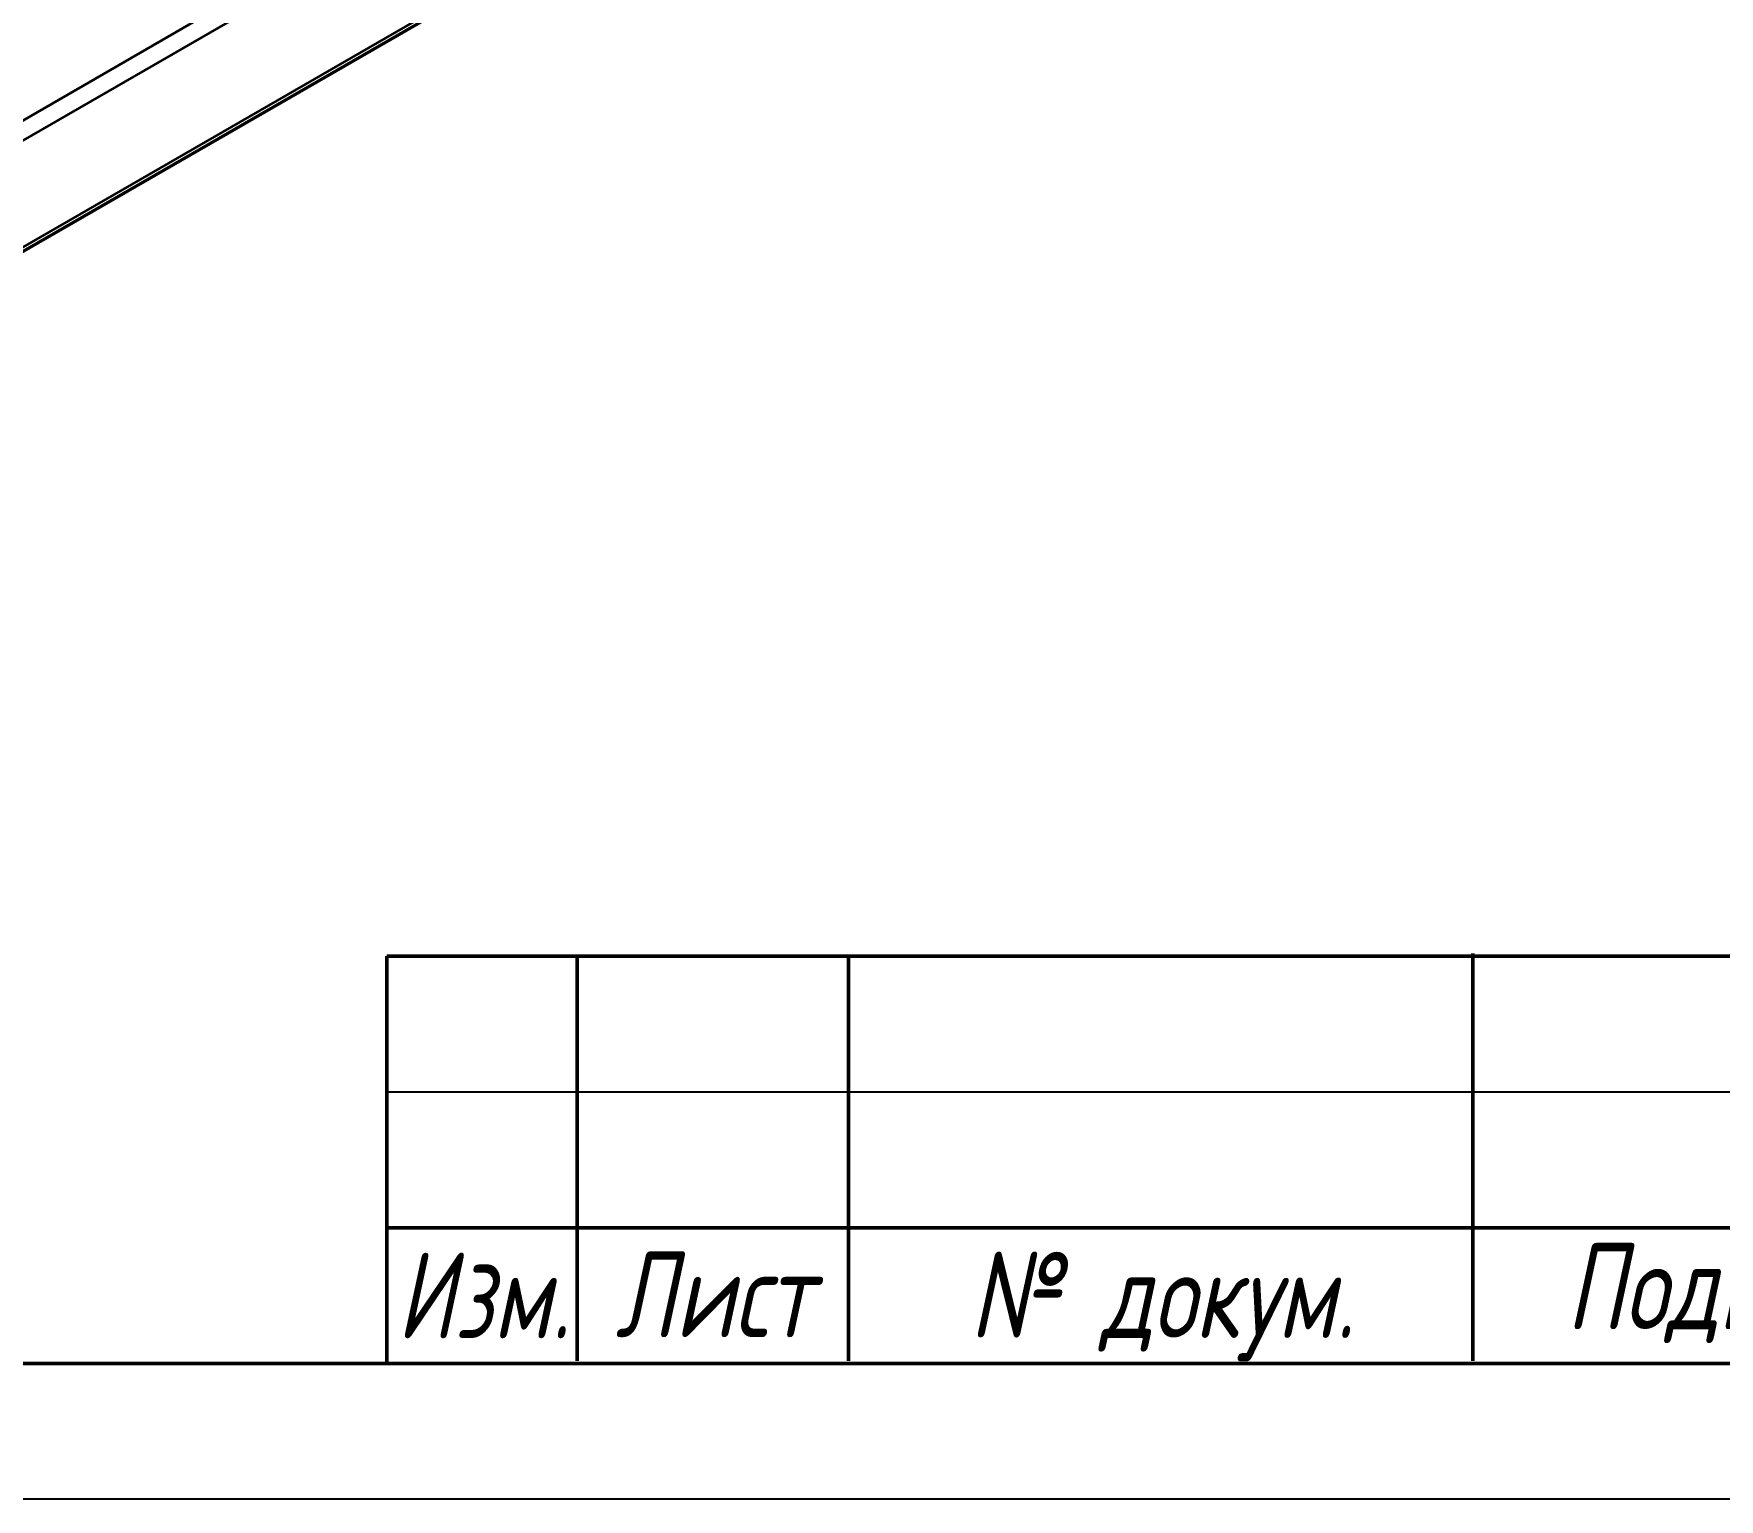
# Model space of a CAD drawing. Header units: millimetres. Extents: x 0 to 14700, y 0 to 10395.
# Drawn here: x 7595 to 9768, y 0 to 1889 of the extents above; entities that cross this region are included whole.
import ezdxf
from ezdxf.enums import TextEntityAlignment as Align

# ---------------------------------------------------------------- set-up
doc = ezdxf.new("R2010")
doc.units = ezdxf.units.MM
doc.header["$LTSCALE"] = 35
for name, color, linetype, lineweight in [('Видимые тонкие (ГОСТ)', 7, 'Continuous', 35), ('Видимый контур (ГОСТ)', 7, 'Continuous', 50), ('Заголовок (ГОСТ)', 7, 'Continuous', 50), ('Кромка (ГОСТ)', 7, 'Continuous', 50)]:
    doc.layers.add(name, color=color, linetype=linetype, lineweight=lineweight)
doc.styles.add('Альтернативный текст (ГОСТ)', font='arial.ttf', dxfattribs={"width": 0.8})
doc.styles.add('Стиль текста110', font='GOST Common Italic.ttf', dxfattribs={"width": 0.8})
doc.styles.add('Стиль текста112', font='GOST Common Italic.ttf', dxfattribs={"width": 0.8})
doc.styles.add('Стиль текста137', font='GOST Common Italic.ttf', dxfattribs={"width": 0.7})
doc.styles.add('Стиль текста139', font='GOST Common Italic.ttf', dxfattribs={"width": 0.7})

# ---------------------------------------------------------------- blocks, each defined once
blk = doc.blocks.new('Основные надписи ГОСТ - Форма 2A')
at = {"layer": 'Заголовок (ГОСТ)'}
for p, q in [((25, 144.897), (25, 159.897)), ((25, 159.897), (210, 159.897)), ((32, 159.897), (32, 145)), ((42, 159.897), (42, 145)), ((65, 160), (65, 145)), ((25, 149.897), (90, 149.897))]:
    blk.add_line(p, q, dxfattribs=at)
at = {"layer": 'Заголовок (ГОСТ)', "linetype": 'Continuous', "lineweight": 25}
blk.add_line((25, 154.897), (90, 154.897), dxfattribs=at)
at = {"layer": 'Заголовок (ГОСТ)', "char_height": 3.17, "attachment_point": 5, "style": 'Альтернативный текст (ГОСТ)'}
for s, insert, width in [('\\fGOST Common|b0|i1;{\\H3.1700;Лист}', (37.045, 147.45), 9.69622), ('\\fGOST Common|b0|i1;{\\H3.1700;№ докум.}', (53.559, 146.993), 22.9748), ('\\fGOST Common|b0|i1;{\\H3.1700;Подп.}', (72.532, 147.485), 14.95188)]:
    blk.add_mtext(s, dxfattribs=dict(at, insert=insert, width=width))
at = {"layer": 'Заголовок (ГОСТ)', "color": 7, "insert": (28.55, 147.411), "char_height": 3.17, "width": 6.77027, "attachment_point": 5, "style": 'Альтернативный текст (ГОСТ)'}
blk.add_mtext('\\fGOST Common|b0|i1;{\\H3.1700;Изм.}', dxfattribs=at)
at = {"layer": 'Заголовок (ГОСТ)', "style": 'Стиль текста137'}
for tag, p in [('Изм3', (28.524, 157.397)), ('Лист3', (37.008, 157.405)), ('Докум3', (53.506, 157.409)), ('Изм4', (28.515, 152.452)), ('Лист4', (37.008, 152.461)), ('Докум4', (53.506, 152.435))]:
    blk.add_attdef(tag, text='', height=2.891, dxfattribs=at).set_placement(p, align=Align.MIDDLE_CENTER)
at = {"layer": 'Заголовок (ГОСТ)'}
for tag, height, style, p in [('Подп3', 2.891, 'Стиль текста137', (65.008, 157.396)), ('Дата3', 2, 'Стиль текста139', (80.032, 157.405)), ('Подп4', 2.891, 'Стиль текста137', (65.008, 152.418)), ('Дата4', 2, 'Стиль текста139', (80.014, 152.446))]:
    blk.add_attdef(tag, text='', height=height, dxfattribs=dict(at, style=style)).set_placement(p, align=Align.MIDDLE_LEFT)
at = {"layer": 'Заголовок (ГОСТ)', "color": 7, "width": 0.8}
for tag, p, height, style in [('ОБОЗНАЧЕНИЕ_001', (117.869, 149.955), 5, 'Стиль текста110'), ('Номер_листа_001', (203.831, 148.306), 3.17, 'Стиль текста112')]:
    blk.add_attdef(tag, p, '', height=height, dxfattribs=dict(at, style=style))
blk = doc.blocks.new('Рамки ГОСТ_ граница 297x420')
at = {"layer": 'Кромка (ГОСТ)'}
blk.add_line((20, 5), (415, 5), dxfattribs=at)
at = {"layer": 'Кромка (ГОСТ)', "lineweight": 25}
blk.add_line((420, 0), (0, 0), dxfattribs=at)

msp = doc.modelspace()

# ---------------------------------------------------------------- linework, layer by layer
at = {"layer": 'Видимые тонкие (ГОСТ)'}
for p, q in [((6498.3, 1126.3), (13095.6, 4935.3)), ((6617.1, 1057.7), (13214.4, 4866.7)), ((6628.4, 1227.6), (10710.8, 3584.5))]:
    msp.add_line(p, q, dxfattribs=at)
at = {"layer": 'Видимый контур (ГОСТ)'}
msp.add_line((6625.1, 1057), (13222.4, 4865.9), dxfattribs=at)

# ---------------------------------------------------------------- block references
at = {"xscale": 35, "yscale": 35, "zscale": 35}
for name, p in [('Рамки ГОСТ_ граница 297x420', (0, 0)), ('Основные надписи ГОСТ - Форма 2A', (7175, -4896.4))]:
    msp.add_blockref(name, p, dxfattribs=at)

doc.saveas('drawing.dxf')
